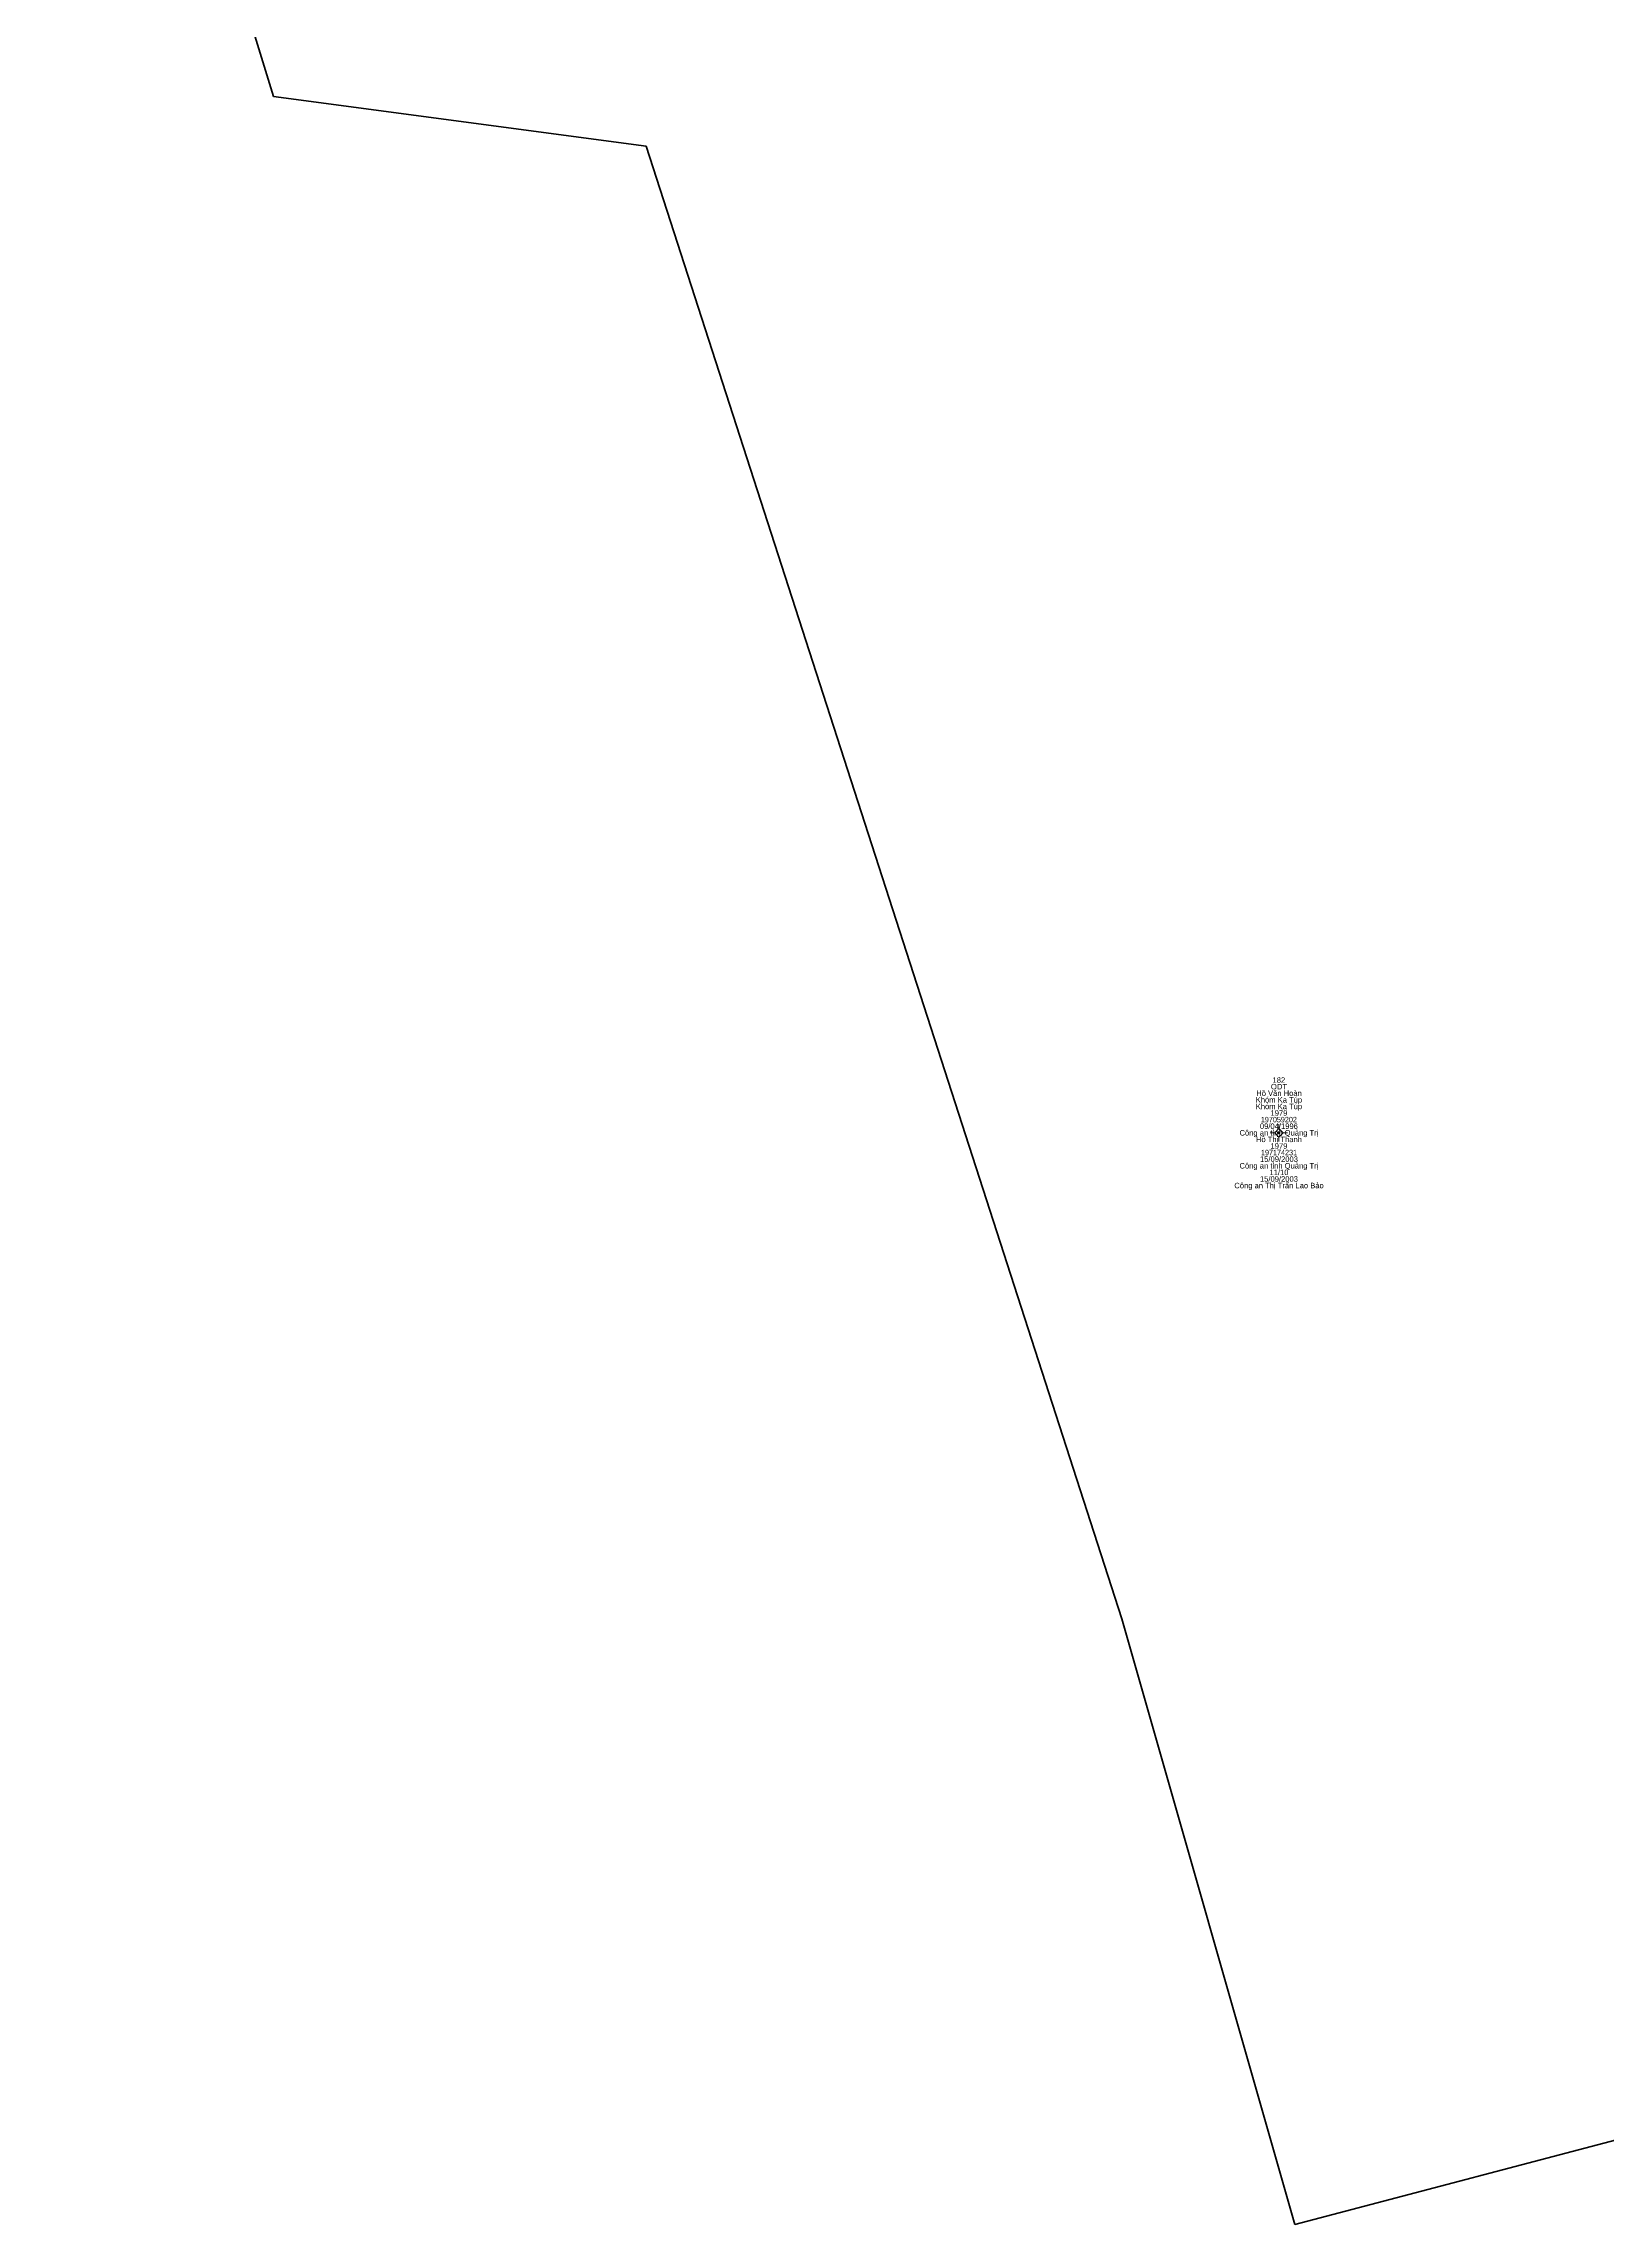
# Model space of a CAD drawing. Header units: metres. Extents: x 535754 to 536552, y 1836422 to 1837057.
# Drawn here: x 535914.2 to 536028, y 1836422.1 to 1836580.9 of the extents above; entities that cross this region are included whole.
import ezdxf
from ezdxf.enums import TextEntityAlignment as Align

# ---------------------------------------------------------------- set-up
doc = ezdxf.new("R2010")
doc.units = ezdxf.units.M
doc.header["$LTSCALE"] = 0.16
doc.linetypes.add('MEDIUM_DASHED', pattern=[4.5, 3, -1.5])
for name, color, linetype, lineweight in [('11', 7, 'MEDIUM_DASHED', 13), ('15', 7, 'Continuous', 13), ('54', 7, 'Continuous', 35)]:
    doc.layers.add(name, color=color, linetype=linetype, lineweight=lineweight)

msp = doc.modelspace()

# ---------------------------------------------------------------- hatches: boundary and pattern name
at = {"layer": '11'}
msp.add_hatch(color=256, dxfattribs=at).paths.add_polyline_path([(536004.1849, 1836501.57, 1), (536004.0349, 1836501.57, 1)])

# ---------------------------------------------------------------- linework, layer by layer
for p, q in [((536003.8, 1836501.57), (536003.48, 1836501.57)), ((536004.11, 1836502.2), (536004.11, 1836501.88)), ((536004.11, 1836501.26), (536004.11, 1836500.94)), ((536004.74, 1836501.57), (536004.42, 1836501.57))]:
    msp.add_line(p, q, dxfattribs=at)
msp.add_lwpolyline([(536004.11, 1836501.88), (536003.8, 1836501.57), (536004.11, 1836501.26), (536004.42, 1836501.57)], close=True, dxfattribs=at)
msp.add_circle((536004.1099, 1836501.57), 0.075, dxfattribs=at)
at = {"layer": '54'}
for p, q in [((535914.15, 1836631.71), (535930.88, 1836577.03)), ((535930.88, 1836577.03), (535958.02, 1836573.4)), ((536045.56, 1836432.68), (536005.26, 1836422.09))]:
    msp.add_line(p, q, dxfattribs=at)
msp.add_lwpolyline([(536005.26, 1836422.09), (535992.66, 1836466.18), (535958.02, 1836573.4)], dxfattribs=at)

# ---------------------------------------------------------------- texts
at = {"layer": '15'}
for s, width, p in [('182', 0.9, (536004.105, 1836505.21)), ('ODT', 1.05, (536004.115, 1836504.73)), ('197059202', 0.95, (536004.105, 1836502.33)), ('197174231', 0.95, (536004.115, 1836499.93))]:
    msp.add_text(s, height=0.4, dxfattribs=dict(at, width=width)).set_placement(p, align=Align.CENTER)
for s, p in [('Khóm Ka Túp', (536004.11, 1836503.77)), ('Hồ Văn Hoàn', (536004.115, 1836504.25)), ('Khóm Ka Túp', (536004.11, 1836503.29)), ('09/04/1996', (536004.105, 1836501.85)), ('1979', (536004.11, 1836502.81)), ('Công an tỉnh Quảng Trị', (536004.11, 1836501.37)), ('Hồ Thị Thanh', (536004.11, 1836500.89)), ('1979', (536004.11, 1836500.41)), ('Công an tỉnh Quảng Trị', (536004.11, 1836498.97)), ('15/09/2003', (536004.11, 1836499.45)), ('Công an Thị Trấn Lao Bảo', (536004.115, 1836497.53)), ('15/09/2003', (536004.11, 1836498.01)), ('11/10', (536004.11, 1836498.49))]:
    msp.add_text(s, height=0.4, dxfattribs=at).set_placement(p, align=Align.CENTER)

doc.saveas('drawing.dxf')
